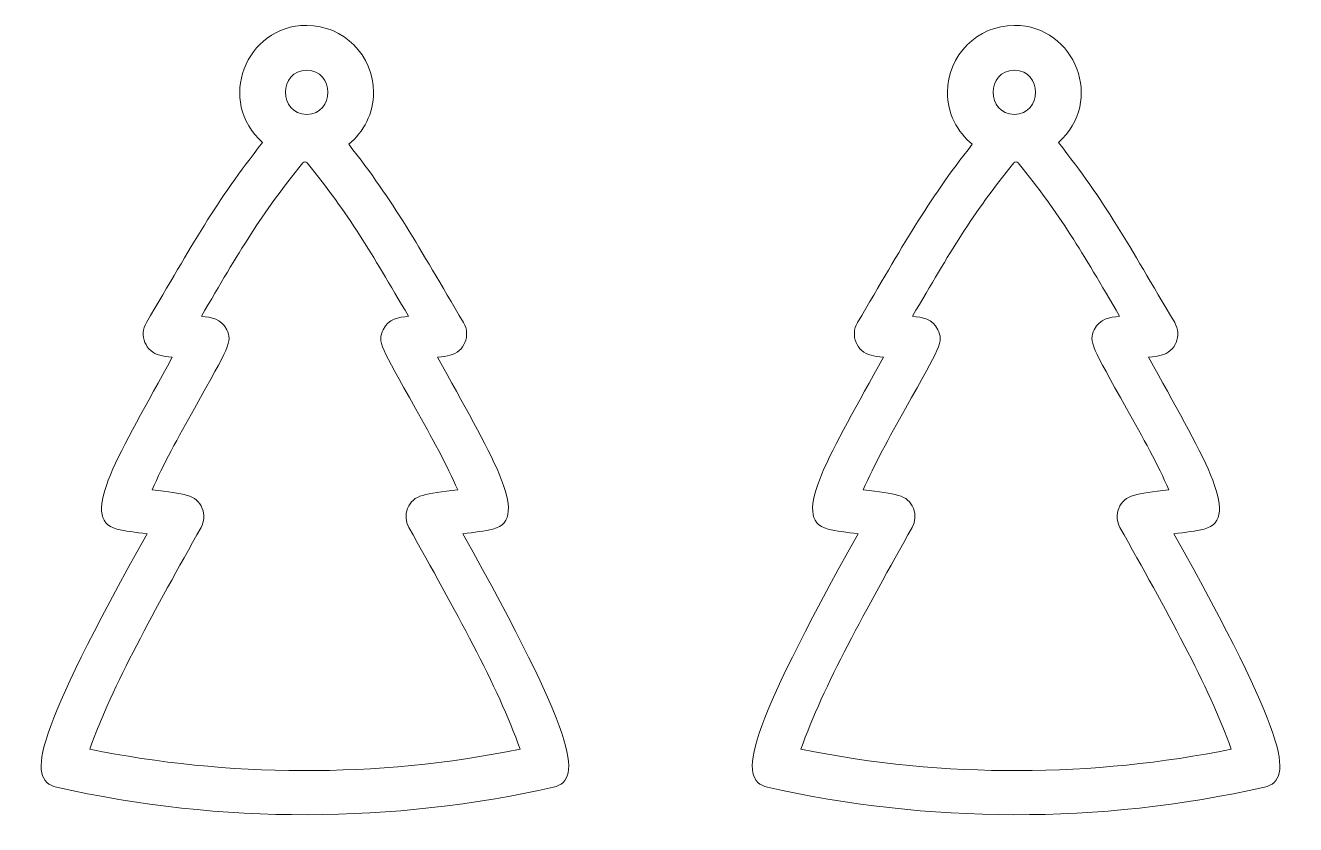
# Model space of a CAD drawing. Header units: inches. Extents: x 0.45 to 3.65, y -0.02 to 1.99.
import ezdxf

# ---------------------------------------------------------------- set-up
doc = ezdxf.new("R2010")
doc.units = ezdxf.units.IN
doc.header["$MEASUREMENT"] = 0
doc.layers.add('_U+0421_U+043B_U+043E_U+0439 1', color=7, linetype='Continuous')

msp = doc.modelspace()

# ---------------------------------------------------------------- linework, layer by layer
at = {"layer": '_U+0421_U+043B_U+043E_U+0439 1', "color": 12, "lineweight": 9, "true_color": 0xe30613}
for points, knots in [([(0.5254, 0.0744), (0.9411, -0.0201), (1.377, -0.0166), (1.7775, 0.0744), (1.8557, 0.0922), (1.8312, 0.207), (1.5493, 0.7129), (1.5781, 0.7163), (1.6051, 0.7197), (1.6252, 0.7247), (1.7253, 0.7498), (1.6152, 0.9205), (1.4856, 1.1575), (1.4991, 1.1591), (1.5091, 1.1607), (1.5168, 1.1626), (1.553, 1.1716), (1.5701, 1.213), (1.5511, 1.2449), (1.4344, 1.441), (1.3775, 1.5481), (1.2616, 1.6943), (1.2998, 1.7252), (1.3243, 1.7724), (1.3243, 1.8254), (1.3243, 1.9185), (1.2488, 1.9939), (1.1558, 1.9939), (1.0004, 1.9939), (0.9283, 1.8009), (1.0448, 1.6988), (0.9265, 1.5503), (0.8696, 1.443), (0.7518, 1.2449), (0.7328, 1.213), (0.7499, 1.1716), (0.786, 1.1626), (0.7937, 1.1606), (0.8038, 1.1591), (0.8173, 1.1575), (0.6877, 0.9205), (0.5776, 0.7498), (0.6777, 0.7247), (0.6978, 0.7197), (0.7247, 0.7163), (0.7535, 0.7129), (0.4717, 0.207), (0.4471, 0.0922), (0.5254, 0.0744)], [0, 0, 0, 0, 1, 1, 1, 2, 2, 2, 3, 3, 3, 4, 4, 4, 5, 5, 5, 6, 6, 6, 7, 7, 7, 8, 8, 8, 9, 9, 9, 10, 10, 10, 11, 11, 11, 12, 12, 12, 13, 13, 13, 14, 14, 14, 15, 15, 15, 16, 16, 16, 16]), ([(3.341, 0.7129), (3.3698, 0.7163), (3.3968, 0.7197), (3.4168, 0.7247), (3.517, 0.7498), (3.4069, 0.9205), (3.2772, 1.1575), (3.2907, 1.1591), (3.3008, 1.1607), (3.3085, 1.1626), (3.3447, 1.1716), (3.3617, 1.213), (3.3428, 1.2449), (3.2249, 1.443), (3.168, 1.5503), (3.0498, 1.6988), (3.1662, 1.8009), (3.0942, 1.9939), (2.9388, 1.9939), (2.8457, 1.9939), (2.7702, 1.9185), (2.7702, 1.8254), (2.7702, 1.7724), (2.7947, 1.7252), (2.8329, 1.6943), (2.717, 1.5481), (2.6601, 1.441), (2.5434, 1.2449), (2.5245, 1.213), (2.5415, 1.1716), (2.5777, 1.1626), (2.5854, 1.1606), (2.5955, 1.1591), (2.609, 1.1575), (2.4793, 0.9205), (2.3692, 0.7498), (2.4694, 0.7247), (2.4894, 0.7197), (2.5164, 0.7163), (2.5452, 0.7129), (2.2633, 0.207), (2.2388, 0.0922), (2.3171, 0.0744), (2.7175, -0.0166), (3.1534, -0.0201), (3.5691, 0.0744), (3.6474, 0.0922), (3.6229, 0.207), (3.341, 0.7129)], [0, 0, 0, 0, 1, 1, 1, 2, 2, 2, 3, 3, 3, 4, 4, 4, 5, 5, 5, 6, 6, 6, 7, 7, 7, 8, 8, 8, 9, 9, 9, 10, 10, 10, 11, 11, 11, 12, 12, 12, 13, 13, 13, 14, 14, 14, 15, 15, 15, 16, 16, 16, 16]), ([(1.1558, 1.7698), (1.0843, 1.7698), (1.0842, 1.8809), (1.1558, 1.8809), (1.2273, 1.8809), (1.2274, 1.7698), (1.1558, 1.7698)], [0, 0, 0, 0, 1, 1, 1, 2, 2, 2, 2]), ([(2.9388, 1.8809), (3.0104, 1.8809), (3.0103, 1.7698), (2.9388, 1.7698), (2.8672, 1.7698), (2.8673, 1.8809), (2.9388, 1.8809)], [0, 0, 0, 0, 1, 1, 1, 2, 2, 2, 2]), ([(0.6092, 0.17), (0.6655, 0.3296), (0.7752, 0.5236), (0.8897, 0.729), (0.8979, 0.7436), (0.8991, 0.7613), (0.8927, 0.7768), (0.8781, 0.8124), (0.8482, 0.8133), (0.7665, 0.8233), (0.7931, 0.886), (0.8321, 0.9558), (0.8728, 1.0286), (0.9606, 1.1855), (0.9694, 1.1961), (0.9545, 1.2271), (0.9408, 1.2554), (0.9157, 1.258), (0.8905, 1.2611), (0.9864, 1.4243), (1.0397, 1.5168), (1.1459, 1.6474), (1.1487, 1.6509), (1.1542, 1.6509), (1.157, 1.6474), (1.2632, 1.5168), (1.3165, 1.4243), (1.4124, 1.2611), (1.3872, 1.258), (1.3621, 1.2554), (1.3484, 1.2271), (1.3335, 1.1961), (1.3422, 1.1855), (1.43, 1.0286), (1.4707, 0.9558), (1.5097, 0.886), (1.5363, 0.8233), (1.4547, 0.8133), (1.4248, 0.8124), (1.4101, 0.7768), (1.4037, 0.7613), (1.405, 0.7436), (1.4131, 0.729), (1.5277, 0.5236), (1.6374, 0.3296), (1.6936, 0.17), (1.3313, 0.0962), (0.9538, 0.0998), (0.6092, 0.17)], [0, 0, 0, 0, 1, 1, 1, 2, 2, 2, 3, 3, 3, 4, 4, 4, 5, 5, 5, 6, 6, 6, 7, 7, 7, 8, 8, 8, 9, 9, 9, 10, 10, 10, 11, 11, 11, 12, 12, 12, 13, 13, 13, 14, 14, 14, 15, 15, 15, 16, 16, 16, 16]), ([(2.4009, 0.17), (2.4571, 0.3296), (2.5668, 0.5236), (2.6814, 0.729), (2.6896, 0.7436), (2.6908, 0.7613), (2.6844, 0.7768), (2.6698, 0.8124), (2.6398, 0.8133), (2.5582, 0.8233), (2.5848, 0.886), (2.6238, 0.9558), (2.6645, 1.0286), (2.7523, 1.1855), (2.7611, 1.1961), (2.7461, 1.2271), (2.7325, 1.2554), (2.7073, 1.258), (2.6821, 1.2611), (2.7781, 1.4243), (2.8313, 1.5168), (2.9375, 1.6474), (2.9404, 1.6509), (2.9458, 1.6509), (2.9487, 1.6474), (3.0549, 1.5168), (3.1081, 1.4243), (3.2041, 1.2611), (3.1789, 1.258), (3.1537, 1.2554), (3.1401, 1.2271), (3.1252, 1.1961), (3.1339, 1.1855), (3.2217, 1.0286), (3.2624, 0.9558), (3.3014, 0.886), (3.328, 0.8233), (3.2463, 0.8133), (3.2164, 0.8124), (3.2018, 0.7768), (3.1954, 0.7613), (3.1966, 0.7436), (3.2048, 0.729), (3.3194, 0.5236), (3.4291, 0.3296), (3.4853, 0.17), (3.1408, 0.0998), (2.7632, 0.0962), (2.4009, 0.17)], [0, 0, 0, 0, 1, 1, 1, 2, 2, 2, 3, 3, 3, 4, 4, 4, 5, 5, 5, 6, 6, 6, 7, 7, 7, 8, 8, 8, 9, 9, 9, 10, 10, 10, 11, 11, 11, 12, 12, 12, 13, 13, 13, 14, 14, 14, 15, 15, 15, 16, 16, 16, 16])]:
    msp.add_open_spline(points, degree=3, knots=knots, dxfattribs=at)

doc.saveas('drawing.dxf')
